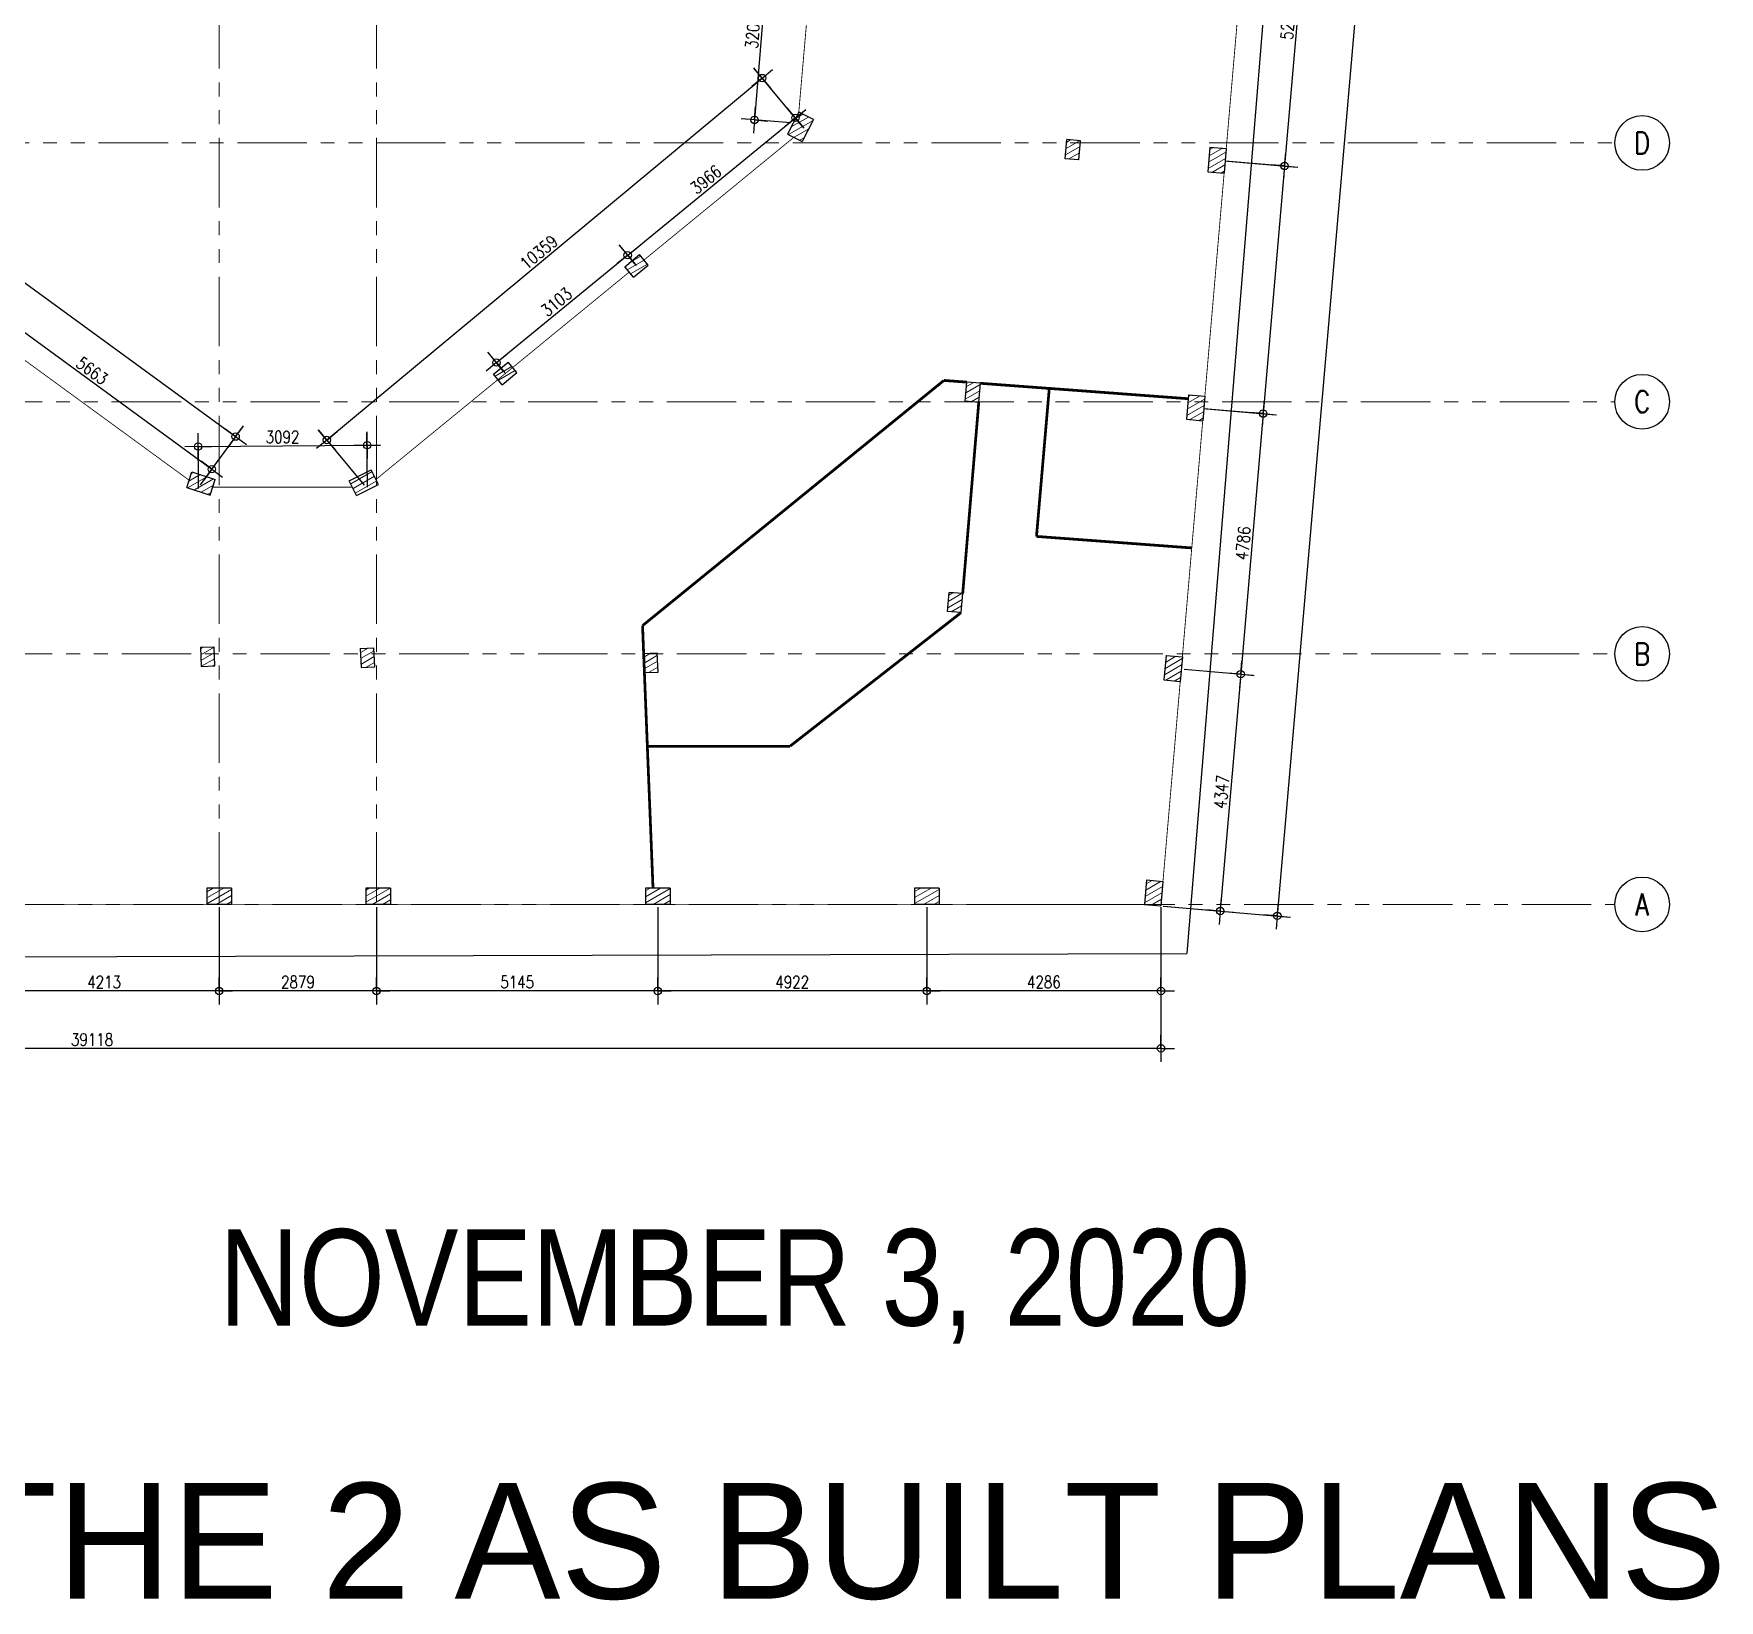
# Model space of a CAD drawing. Header units: millimetres. Extents: x 11014292 to 11093065, y -625596 to -501034.
# Drawn here: x 11062223 to 11093065, y -625596 to -596939 of the extents above; entities that cross this region are included whole.
import ezdxf

# ---------------------------------------------------------------- set-up
doc = ezdxf.new("R2010")
doc.units = ezdxf.units.MM
doc.header["$MEASUREMENT"] = 0
doc.header["$PDMODE"] = 3
doc.linetypes.add('PHANTOM', pattern=[63.5, 31.75, -6.35, 6.35, -6.35, 6.35, -6.35])
doc.layers.get('0').update_dxf_attribs({"linetype": 'CONTINUOUS'})
doc.layers.get('Defpoints').update_dxf_attribs({"linetype": 'CONTINUOUS'})
for name, color, linetype in [('00 Adj Wall', 7, 'CONTINUOUS'), ('00 Bldg wall', 7, 'CONTINUOUS'), ('00 COLM', 215, 'CONTINUOUS'), ('00 Dimension', 7, 'CONTINUOUS'), ('00 wall partition', 163, 'CONTINUOUS'), ('01', 1, 'CONTINUOUS'), ('1-DIMS', 1, 'CONTINUOUS'), ('AR-GRID', 9, 'CONTINUOUS'), ('GRID', 8, 'PHANTOM'), ('TEXT', 3, 'CONTINUOUS')]:
    doc.layers.add(name, color=color, linetype=linetype)
doc.layers.add('00 Column Hatch', color=251, linetype='CONTINUOUS', lineweight=9)
doc.styles.add('dim .1', font='swissc.ttf', dxfattribs={"height": 2})
doc.styles.add('DIMTEXT', font='romans.shx', dxfattribs={"width": 0.9})
doc.styles.add('Romans', font='Romans.shx', dxfattribs={"width": 0.8})
doc.dimstyles.new('DIM-100', dxfattribs={"dimtxt": 0.4, "dimasz": 0.1, "dimexe": 0.075, "dimexo": 0.075, "dimgap": 0.1, "dimtad": 1, "dimzin": 0, "dimdsep": 46, "dimtxsty": 'DIMTEXT', "dimblk": 'DOTBLANK', "dimcen": 0.09, "dimclrd": 250, "dimclre": 250, "dimclrt": 5, "dimadec": 0, "dimazin": 0, "dimtfac": 1, "dimtix": 1, "dimtmove": 2, "dimatfit": 3, "dimldrblk": 'ARCHTICK', "dimfxl": 1, "dimtolj": 1, "dimtzin": 0, "dimarcsym": 0})
doc.dimstyles.new('rodil3', dxfattribs={"dimtxt": 225, "dimasz": 0.9, "dimexe": 230, "dimexo": 50, "dimgap": 50, "dimtad": 1, "dimdec": 0, "dimzin": 0, "dimdsep": 46, "dimtxsty": 'Romans', "dimblk1": 'DIMTAR2', "dimblk2": 'DIMTAR2', "dimsah": 1, "dimcen": 0.09, "dimclrd": 256, "dimclre": 256, "dimclrt": 3, "dimadec": 0, "dimazin": 0, "dimtfac": 0.004348, "dimtdec": 0, "dimtix": 1, "dimtmove": 1, "dimatfit": 3, "dimldrblk": 'DIMTAR2', "dimfxl": 1, "dimtolj": 1, "dimtzin": 0, "dimarcsym": 0})
pattern_1 = [(30.02397748, (-13423118.83, -14723604.63), (-47.65951628, 82.4689821), [])]

# ---------------------------------------------------------------- blocks, each defined once
blk = doc.blocks.new('DIMTAR2')
at = {"color": 1}
for q in [(-272, 0), (0, 272), (272, 0), (0, -272)]:
    blk.add_line((0, 0), q, dxfattribs=at)
at = {"color": 2}
blk.add_circle((0, 0), 75, dxfattribs=at)
at = {"layer": 'Defpoints', "color": 0, "linetype": 'ByBlock'}
blk.add_point((0, 0), dxfattribs=at)
blk = doc.blocks.new('*D1418')
at = {"layer": '1-DIMS', "linetype": 'Continuous', "lineweight": -2, "ltscale": 40, "transparency": 16777216}
for p, q in [((11084524, -594059), (11085790, -594168)), ((11085561, -594149), (11085111, -599358)), ((11084074, -599269), (11085340, -599378))]:
    blk.add_line(p, q, dxfattribs=at)
at = {"layer": 'Defpoints', "color": 0, "linetype": 'Continuous', "ltscale": 40, "transparency": 16777216}
for p in [(11084474, -594054), (11084024, -599265), (11085111, -599358)]:
    blk.add_point(p, dxfattribs=at)
at = {"layer": '1-DIMS', "linetype": 'Continuous', "lineweight": -2, "ltscale": 40, "transparency": 16777216, "xscale": 0.9, "yscale": 0.9, "zscale": 0.9}
for p, rotation in [((11085561, -594148), 85.06359994721089), ((11085111, -599358), 265.0635999472109)]:
    blk.add_blockref('DIMTAR2', p, dxfattribs=dict(at, rotation=rotation))
at = {"layer": '1-DIMS', "color": 3, "linetype": 'Continuous', "ltscale": 40, "transparency": 16777216, "insert": (11085174, -596739), "char_height": 225, "attachment_point": 5, "rotation": 85.0636, "style": 'Romans'}
blk.add_mtext('\\A1;5229', dxfattribs=at)
blk = doc.blocks.new('_DOTBLANK')
at = {"color": 0, "linetype": 'ByBlock'}
blk.add_line((-0.5, 0), (-1, 0), dxfattribs=at)
blk.add_circle((0, 0), 0.5, dxfattribs=at)
blk = doc.blocks.new('*D1419')
at = {"layer": '00 Dimension', "color": 250, "lineweight": -2, "transparency": 16777216}
for p, q in [((11084024, -599265), (11085111, -599358)), ((11085111, -599359), (11084720, -603888)), ((11083633, -603794), (11084720, -603888))]:
    blk.add_line(p, q, dxfattribs=at)
at = {"layer": 'Defpoints', "color": 0, "transparency": 16777216}
for p in [(11084024, -599265), (11083633, -603794), (11084720, -603888)]:
    blk.add_point(p, dxfattribs=at)
at = {"layer": '00 Dimension', "color": 250, "lineweight": -2, "transparency": 16777216, "xscale": 0.1, "yscale": 0.1, "zscale": 0.1}
for p, rotation in [((11085111, -599358), 85.06359994721089), ((11084720, -603888), 265.0635999472109)]:
    blk.add_blockref('_DOTBLANK', p, dxfattribs=dict(at, rotation=rotation))
at = {"layer": '00 Dimension', "color": 5, "transparency": 16777216, "insert": (11084915, -601623), "char_height": 0.4, "attachment_point": 5, "rotation": 85.0636, "style": 'DIMTEXT'}
blk.add_mtext('\\A1;4546.31', dxfattribs=at)
blk = doc.blocks.new('_ArchTick')
at = {"layer": '01', "color": 0, "const_width": 0.15}
blk.add_lwpolyline([(-0.5, -0.5), (0.5, 0.5)], dxfattribs=at)
blk = doc.blocks.new('*D1420')
at = {"layer": '1-DIMS', "linetype": 'Continuous', "lineweight": -2, "ltscale": 40, "transparency": 16777216}
for p, q in [((11083683, -603798), (11084949, -603908)), ((11084720, -603889), (11084308, -608655)), ((11083271, -608566), (11084537, -608675))]:
    blk.add_line(p, q, dxfattribs=at)
at = {"layer": 'Defpoints', "color": 0, "linetype": 'Continuous', "ltscale": 40, "transparency": 16777216}
for p in [(11083633, -603794), (11083221, -608562), (11084308, -608656)]:
    blk.add_point(p, dxfattribs=at)
at = {"layer": '1-DIMS', "linetype": 'Continuous', "lineweight": -2, "ltscale": 40, "transparency": 16777216, "xscale": 0.9, "yscale": 0.9, "zscale": 0.9}
for p, rotation in [((11084720, -603888), 85.06359994721089), ((11084308, -608656), 265.0635999472109)]:
    blk.add_blockref('DIMTAR2', p, dxfattribs=dict(at, rotation=rotation))
at = {"layer": '1-DIMS', "color": 3, "linetype": 'Continuous', "ltscale": 40, "transparency": 16777216, "insert": (11084352, -606258), "char_height": 225, "attachment_point": 5, "rotation": 85.0636, "style": 'Romans'}
blk.add_mtext('\\A1;4786', dxfattribs=at)
blk = doc.blocks.new('*D1421')
at = {"layer": '1-DIMS', "linetype": 'Continuous', "lineweight": -2, "ltscale": 40, "transparency": 16777216}
for p, q in [((11083271, -608566), (11084537, -608675)), ((11084308, -608657), (11083934, -612986)), ((11082897, -612897), (11084163, -613007))]:
    blk.add_line(p, q, dxfattribs=at)
at = {"layer": 'Defpoints', "color": 0, "linetype": 'Continuous', "ltscale": 40, "transparency": 16777216}
for p in [(11083221, -608562), (11082847, -612893), (11083934, -612987)]:
    blk.add_point(p, dxfattribs=at)
at = {"layer": '1-DIMS', "linetype": 'Continuous', "lineweight": -2, "ltscale": 40, "transparency": 16777216, "xscale": 0.9, "yscale": 0.9, "zscale": 0.9}
for p, rotation in [((11084308, -608656), 85.06359994721089), ((11083934, -612987), 265.0635999472109)]:
    blk.add_blockref('DIMTAR2', p, dxfattribs=dict(at, rotation=rotation))
at = {"layer": '1-DIMS', "color": 3, "linetype": 'Continuous', "ltscale": 40, "transparency": 16777216, "insert": (11083959, -610807), "char_height": 225, "attachment_point": 5, "rotation": 85.0636, "style": 'Romans'}
blk.add_mtext('\\A1;4347', dxfattribs=at)
blk = doc.blocks.new('*D1395')
at = {"layer": '1-DIMS', "linetype": 'Continuous', "lineweight": -2, "ltscale": 40, "transparency": 16777216}
for p, q in [((11078564, -612916), (11078564, -614680)), ((11082849, -612916), (11082849, -614680)), ((11082848, -614450), (11078564, -614450))]:
    blk.add_line(p, q, dxfattribs=at)
at = {"layer": 'Defpoints', "color": 0, "linetype": 'Continuous', "ltscale": 40, "transparency": 16777216}
for p in [(11078564, -612866), (11082849, -612866), (11078564, -614450)]:
    blk.add_point(p, dxfattribs=at)
at = {"layer": '1-DIMS', "linetype": 'Continuous', "lineweight": -2, "ltscale": 40, "transparency": 16777216, "xscale": 0.9, "yscale": 0.9, "zscale": 0.9, "rotation": 180}
blk.add_blockref('DIMTAR2', (11078564, -614450), dxfattribs=at)
at = {"layer": '1-DIMS', "linetype": 'Continuous', "lineweight": -2, "ltscale": 40, "transparency": 16777216, "xscale": 0.9, "yscale": 0.9, "zscale": 0.9}
blk.add_blockref('DIMTAR2', (11082849, -614450), dxfattribs=at)
at = {"layer": '1-DIMS', "color": 3, "linetype": 'Continuous', "ltscale": 40, "transparency": 16777216, "insert": (11080706, -614287), "char_height": 225, "attachment_point": 5, "style": 'Romans'}
blk.add_mtext('\\A1;4286', dxfattribs=at)
blk = doc.blocks.new('*D1396')
at = {"layer": '1-DIMS', "linetype": 'Continuous', "lineweight": -2, "ltscale": 40, "transparency": 16777216}
for p, q in [((11073641, -612916), (11073641, -614680)), ((11078564, -612916), (11078564, -614680)), ((11078563, -614450), (11073642, -614450))]:
    blk.add_line(p, q, dxfattribs=at)
at = {"layer": 'Defpoints', "color": 0, "linetype": 'Continuous', "ltscale": 40, "transparency": 16777216}
for p in [(11073641, -612866), (11078564, -612866), (11073641, -614450)]:
    blk.add_point(p, dxfattribs=at)
at = {"layer": '1-DIMS', "linetype": 'Continuous', "lineweight": -2, "ltscale": 40, "transparency": 16777216, "xscale": 0.9, "yscale": 0.9, "zscale": 0.9, "rotation": 180}
blk.add_blockref('DIMTAR2', (11073641, -614450), dxfattribs=at)
at = {"layer": '1-DIMS', "linetype": 'Continuous', "lineweight": -2, "ltscale": 40, "transparency": 16777216, "xscale": 0.9, "yscale": 0.9, "zscale": 0.9}
blk.add_blockref('DIMTAR2', (11078564, -614450), dxfattribs=at)
at = {"layer": '1-DIMS', "color": 3, "linetype": 'Continuous', "ltscale": 40, "transparency": 16777216, "insert": (11076102, -614287), "char_height": 225, "attachment_point": 5, "style": 'Romans'}
blk.add_mtext('\\A1;4922', dxfattribs=at)
blk = doc.blocks.new('*D1397')
at = {"layer": '1-DIMS', "linetype": 'Continuous', "lineweight": -2, "ltscale": 40, "transparency": 16777216}
for p, q in [((11068496, -612916), (11068496, -614680)), ((11073641, -612916), (11073641, -614680)), ((11073640, -614450), (11068497, -614450))]:
    blk.add_line(p, q, dxfattribs=at)
at = {"layer": 'Defpoints', "color": 0, "linetype": 'Continuous', "ltscale": 40, "transparency": 16777216}
for p in [(11068496, -612866), (11073641, -612866), (11068496, -614450)]:
    blk.add_point(p, dxfattribs=at)
at = {"layer": '1-DIMS', "linetype": 'Continuous', "lineweight": -2, "ltscale": 40, "transparency": 16777216, "xscale": 0.9, "yscale": 0.9, "zscale": 0.9, "rotation": 180}
blk.add_blockref('DIMTAR2', (11068496, -614450), dxfattribs=at)
at = {"layer": '1-DIMS', "linetype": 'Continuous', "lineweight": -2, "ltscale": 40, "transparency": 16777216, "xscale": 0.9, "yscale": 0.9, "zscale": 0.9}
blk.add_blockref('DIMTAR2', (11073641, -614450), dxfattribs=at)
at = {"layer": '1-DIMS', "color": 3, "linetype": 'Continuous', "ltscale": 40, "transparency": 16777216, "insert": (11071069, -614287), "char_height": 225, "attachment_point": 5, "style": 'Romans'}
blk.add_mtext('\\A1;5145', dxfattribs=at)
blk = doc.blocks.new('*D1398')
at = {"layer": '1-DIMS', "linetype": 'Continuous', "lineweight": -2, "ltscale": 40, "transparency": 16777216}
for p, q in [((11065617, -612916), (11065617, -614680)), ((11068496, -612916), (11068496, -614680)), ((11068495, -614450), (11065618, -614450))]:
    blk.add_line(p, q, dxfattribs=at)
at = {"layer": 'Defpoints', "color": 0, "linetype": 'Continuous', "ltscale": 40, "transparency": 16777216}
for p in [(11065617, -612866), (11068496, -612866), (11065617, -614450)]:
    blk.add_point(p, dxfattribs=at)
at = {"layer": '1-DIMS', "linetype": 'Continuous', "lineweight": -2, "ltscale": 40, "transparency": 16777216, "xscale": 0.9, "yscale": 0.9, "zscale": 0.9, "rotation": 180}
blk.add_blockref('DIMTAR2', (11065617, -614450), dxfattribs=at)
at = {"layer": '1-DIMS', "linetype": 'Continuous', "lineweight": -2, "ltscale": 40, "transparency": 16777216, "xscale": 0.9, "yscale": 0.9, "zscale": 0.9}
blk.add_blockref('DIMTAR2', (11068496, -614450), dxfattribs=at)
at = {"layer": '1-DIMS', "color": 3, "linetype": 'Continuous', "ltscale": 40, "transparency": 16777216, "insert": (11067057, -614287), "char_height": 225, "attachment_point": 5, "style": 'Romans'}
blk.add_mtext('\\A1;2879', dxfattribs=at)
blk = doc.blocks.new('*D1399')
at = {"layer": '1-DIMS', "linetype": 'Continuous', "lineweight": -2, "ltscale": 40, "transparency": 16777216}
for p, q in [((11061404, -612916), (11061404, -614680)), ((11065617, -612916), (11065617, -614680)), ((11065616, -614450), (11061404, -614450))]:
    blk.add_line(p, q, dxfattribs=at)
at = {"layer": 'Defpoints', "color": 0, "linetype": 'Continuous', "ltscale": 40, "transparency": 16777216}
for p in [(11061404, -612866), (11065617, -612866), (11061404, -614450)]:
    blk.add_point(p, dxfattribs=at)
at = {"layer": '1-DIMS', "linetype": 'Continuous', "lineweight": -2, "ltscale": 40, "transparency": 16777216, "xscale": 0.9, "yscale": 0.9, "zscale": 0.9, "rotation": 180}
blk.add_blockref('DIMTAR2', (11061404, -614450), dxfattribs=at)
at = {"layer": '1-DIMS', "linetype": 'Continuous', "lineweight": -2, "ltscale": 40, "transparency": 16777216, "xscale": 0.9, "yscale": 0.9, "zscale": 0.9}
blk.add_blockref('DIMTAR2', (11065617, -614450), dxfattribs=at)
at = {"layer": '1-DIMS', "color": 3, "linetype": 'Continuous', "ltscale": 40, "transparency": 16777216, "insert": (11063510, -614287), "char_height": 225, "attachment_point": 5, "style": 'Romans'}
blk.add_mtext('\\A1;4213', dxfattribs=at)
blk = doc.blocks.new('*D1402')
at = {"layer": '1-DIMS', "linetype": 'Continuous', "lineweight": -2, "ltscale": 40, "transparency": 16777216}
for p, q in [((11043731, -612916), (11043731, -615730)), ((11082849, -612916), (11082849, -615730)), ((11082848, -615500), (11043732, -615500))]:
    blk.add_line(p, q, dxfattribs=at)
at = {"layer": 'Defpoints', "color": 0, "linetype": 'Continuous', "ltscale": 40, "transparency": 16777216}
for p in [(11043731, -612866), (11082849, -612866), (11043731, -615500)]:
    blk.add_point(p, dxfattribs=at)
at = {"layer": '1-DIMS', "linetype": 'Continuous', "lineweight": -2, "ltscale": 40, "transparency": 16777216, "xscale": 0.9, "yscale": 0.9, "zscale": 0.9}
for p, rotation in [((11043731, -615500), 179.9999999995635), ((11082849, -615500), 359.9999999995634)]:
    blk.add_blockref('DIMTAR2', p, dxfattribs=dict(at, rotation=rotation))
at = {"layer": '1-DIMS', "color": 3, "linetype": 'Continuous', "ltscale": 40, "transparency": 16777216, "insert": (11063290, -615338), "char_height": 225, "attachment_point": 5, "style": 'Romans'}
blk.add_mtext('\\A1;39118', dxfattribs=at)
blk = doc.blocks.new('*D1403')
at = {"layer": '1-DIMS', "linetype": 'Continuous', "lineweight": -2, "ltscale": 40, "transparency": 16777216}
for p, q in [((11086082, -576017), (11088397, -576218)), ((11088168, -576199), (11084978, -613076)), ((11082892, -612897), (11085207, -613097))]:
    blk.add_line(p, q, dxfattribs=at)
at = {"layer": 'Defpoints', "color": 0, "linetype": 'Continuous', "ltscale": 40, "transparency": 16777216}
for p in [(11086032, -576013), (11082842, -612893), (11084978, -613077)]:
    blk.add_point(p, dxfattribs=at)
at = {"layer": '1-DIMS', "linetype": 'Continuous', "lineweight": -2, "ltscale": 40, "transparency": 16777216, "xscale": 0.9, "yscale": 0.9, "zscale": 0.9}
for p, rotation in [((11088168, -576198), 85.05625381405248), ((11084978, -613077), 265.0562538140525)]:
    blk.add_blockref('DIMTAR2', p, dxfattribs=dict(at, rotation=rotation))
at = {"layer": '1-DIMS', "color": 3, "linetype": 'Continuous', "ltscale": 40, "transparency": 16777216, "insert": (11086411, -594624), "char_height": 225, "attachment_point": 5, "rotation": 85.0563, "style": 'Romans'}
blk.add_mtext('\\A1;37017', dxfattribs=at)
blk = doc.blocks.new('*D1429')
at = {"layer": '1-DIMS', "linetype": 'Continuous', "lineweight": -2, "ltscale": 40, "transparency": 16777216}
for p, q in [((11060785, -601735), (11061044, -601382)), ((11060909, -601568), (11065482, -604905)), ((11065272, -605194), (11065618, -604720))]:
    blk.add_line(p, q, dxfattribs=at)
at = {"layer": 'Defpoints', "color": 0, "linetype": 'Continuous', "ltscale": 40, "transparency": 16777216}
for p in [(11060756, -601776), (11065482, -604905), (11065242, -605235)]:
    blk.add_point(p, dxfattribs=at)
at = {"layer": '1-DIMS', "linetype": 'Continuous', "lineweight": -2, "ltscale": 40, "transparency": 16777216, "xscale": 0.9, "yscale": 0.9, "zscale": 0.9}
for p, rotation in [((11060908, -601568), 143.882701519666), ((11065482, -604905), 323.8827015196661)]:
    blk.add_blockref('DIMTAR2', p, dxfattribs=dict(at, rotation=rotation))
at = {"layer": '1-DIMS', "color": 3, "linetype": 'Continuous', "ltscale": 40, "transparency": 16777216, "insert": (11063291, -603105), "char_height": 225, "attachment_point": 5, "rotation": 323.8827, "style": 'Romans'}
blk.add_mtext('\\A1;5663', dxfattribs=at)
blk = doc.blocks.new('*D1406')
at = {"layer": '1-DIMS', "linetype": 'Continuous', "lineweight": -2, "ltscale": 40, "transparency": 16777216}
for p, q in [((11056742, -598785), (11057435, -597836)), ((11057301, -598022), (11065917, -604309)), ((11065360, -605073), (11066053, -604124))]:
    blk.add_line(p, q, dxfattribs=at)
at = {"layer": 'Defpoints', "color": 0, "linetype": 'Continuous', "ltscale": 40, "transparency": 16777216}
for p in [(11056713, -598826), (11065917, -604309), (11065330, -605114)]:
    blk.add_point(p, dxfattribs=at)
at = {"layer": '1-DIMS', "linetype": 'Continuous', "lineweight": -2, "ltscale": 40, "transparency": 16777216}
for p, xscale, yscale, zscale, rotation in [((11057300, -598021), 0.9, 0.9, 0.9, 143.8827015243661), ((11065917, -604309), 0.9000000000000001, 0.9000000000000001, 0.9000000000000001, 323.882701524366)]:
    blk.add_blockref('DIMTAR2', p, dxfattribs=dict(at, xscale=xscale, yscale=yscale, zscale=zscale, rotation=rotation))
at = {"layer": '1-DIMS', "color": 3, "linetype": 'Continuous', "ltscale": 40, "transparency": 16777216, "insert": (11061704, -601034), "char_height": 225, "attachment_point": 5, "rotation": 323.8827, "style": 'Romans'}
blk.add_mtext('\\A1;10668', dxfattribs=at)
blk = doc.blocks.new('*D1430')
at = {"layer": '1-DIMS', "linetype": 'Continuous', "lineweight": -2, "ltscale": 40, "transparency": 16777216}
for p, q in [((11065237, -605259), (11065229, -604261)), ((11065232, -604491), (11068322, -604467)), ((11068329, -605235), (11068321, -604237))]:
    blk.add_line(p, q, dxfattribs=at)
at = {"layer": 'Defpoints', "color": 0, "linetype": 'Continuous', "ltscale": 40, "transparency": 16777216}
for p in [(11068323, -604467), (11065238, -605309), (11068329, -605285)]:
    blk.add_point(p, dxfattribs=at)
at = {"layer": '1-DIMS', "linetype": 'Continuous', "lineweight": -2, "ltscale": 40, "transparency": 16777216, "xscale": 0.9, "yscale": 0.9, "zscale": 0.9}
for p, rotation in [((11065231, -604491), 180.450209313299), ((11068323, -604467), 0.4502093132989455)]:
    blk.add_blockref('DIMTAR2', p, dxfattribs=dict(at, rotation=rotation))
at = {"layer": '1-DIMS', "color": 3, "linetype": 'Continuous', "ltscale": 40, "transparency": 16777216, "insert": (11066776, -604316), "char_height": 225, "attachment_point": 5, "rotation": 0.4502, "style": 'Romans'}
blk.add_mtext('\\A1;3092', dxfattribs=at)
blk = doc.blocks.new('*D1408')
at = {"layer": '1-DIMS', "linetype": 'Continuous', "lineweight": -2, "ltscale": 40, "transparency": 16777216}
for p, q in [((11070690, -602955), (11073090, -600990)), ((11073220, -601148), (11072945, -600812)), ((11070821, -603116), (11070544, -602777))]:
    blk.add_line(p, q, dxfattribs=at)
at = {"layer": 'Defpoints', "color": 0, "linetype": 'Continuous', "ltscale": 40, "transparency": 16777216}
for p in [(11073091, -600990), (11073252, -601187), (11070852, -603154, 24519)]:
    blk.add_point(p, dxfattribs=at)
at = {"layer": '1-DIMS', "linetype": 'Continuous', "lineweight": -2, "ltscale": 40, "transparency": 16777216}
for p, xscale, yscale, zscale, rotation in [((11073091, -600990), 0.9000000000000001, 0.9000000000000001, 0.9000000000000001, 39.29803940216486), ((11070689, -602955), 0.9, 0.9, 0.9, 219.2980394021648)]:
    blk.add_blockref('DIMTAR2', p, dxfattribs=dict(at, xscale=xscale, yscale=yscale, zscale=zscale, rotation=rotation))
at = {"layer": '1-DIMS', "color": 3, "linetype": 'Continuous', "ltscale": 40, "transparency": 16777216, "insert": (11071787, -601847), "char_height": 225, "attachment_point": 5, "rotation": 39.298, "style": 'Romans'}
blk.add_mtext('\\A1;3103', dxfattribs=at)
blk = doc.blocks.new('*D1409')
at = {"layer": '1-DIMS', "linetype": 'Continuous', "lineweight": -2, "ltscale": 40, "transparency": 16777216}
for p, q in [((11076291, -598639), (11076014, -598300)), ((11073092, -600989), (11076159, -598479)), ((11073220, -601148), (11072945, -600812))]:
    blk.add_line(p, q, dxfattribs=at)
at = {"layer": 'Defpoints', "color": 0, "linetype": 'Continuous', "ltscale": 40, "transparency": 16777216}
for p in [(11076160, -598478), (11076323, -598677), (11073252, -601187)]:
    blk.add_point(p, dxfattribs=at)
at = {"layer": '1-DIMS', "linetype": 'Continuous', "lineweight": -2, "ltscale": 40, "transparency": 16777216}
for p, xscale, yscale, zscale, rotation in [((11076160, -598478), 0.9000000000000001, 0.9000000000000001, 0.9000000000000001, 39.29803940216486), ((11073091, -600990), 0.9, 0.9, 0.9, 219.2980394021648)]:
    blk.add_blockref('DIMTAR2', p, dxfattribs=dict(at, xscale=xscale, yscale=yscale, zscale=zscale, rotation=rotation))
at = {"layer": '1-DIMS', "color": 3, "linetype": 'Continuous', "ltscale": 40, "transparency": 16777216, "insert": (11074522, -599608), "char_height": 225, "attachment_point": 5, "rotation": 39.298, "style": 'Romans'}
blk.add_mtext('\\A1;3966', dxfattribs=at)
blk = doc.blocks.new('*D1410')
at = {"layer": '1-DIMS', "linetype": 'Continuous', "lineweight": -2, "ltscale": 40, "transparency": 16777216}
for p, q in [((11076242, -598579), (11075406, -597573)), ((11067586, -604370), (11075552, -597751)), ((11068274, -605200), (11067439, -604194))]:
    blk.add_line(p, q, dxfattribs=at)
at = {"layer": 'Defpoints', "color": 0, "linetype": 'Continuous', "ltscale": 40, "transparency": 16777216}
for p in [(11075553, -597750), (11076274, -598617), (11068306, -605238)]:
    blk.add_point(p, dxfattribs=at)
at = {"layer": '1-DIMS', "linetype": 'Continuous', "lineweight": -2, "ltscale": 40, "transparency": 16777216, "xscale": 0.9, "yscale": 0.9, "zscale": 0.9}
for p, rotation in [((11075553, -597750), 39.72716716056848), ((11067586, -604371), 219.7271671605685)]:
    blk.add_blockref('DIMTAR2', p, dxfattribs=dict(at, rotation=rotation))
at = {"layer": '1-DIMS', "color": 3, "linetype": 'Continuous', "ltscale": 40, "transparency": 16777216, "insert": (11071466, -600936), "char_height": 225, "attachment_point": 5, "rotation": 39.7272, "style": 'Romans'}
blk.add_mtext('\\A1;10359', dxfattribs=at)
blk = doc.blocks.new('*D1431')
at = {"layer": '1-DIMS', "linetype": 'Continuous', "lineweight": -2, "ltscale": 40, "transparency": 16777216}
for p, q in [((11075676, -595320), (11075412, -598515)), ((11076333, -595373), (11075447, -595300)), ((11076070, -598570), (11075183, -598497))]:
    blk.add_line(p, q, dxfattribs=at)
at = {"layer": 'Defpoints', "color": 0, "linetype": 'Continuous', "ltscale": 40, "transparency": 16777216}
for p in [(11076383, -595377), (11075412, -598516), (11076120, -598574)]:
    blk.add_point(p, dxfattribs=at)
at = {"layer": '1-DIMS', "linetype": 'Continuous', "lineweight": -2, "ltscale": 40, "transparency": 16777216}
for p, xscale, yscale, zscale, rotation in [((11075676, -595319), 0.8999999999999999, 0.8999999999999999, 0.8999999999999999, 85.28853665827653), ((11075412, -598516), 0.9, 0.9, 0.9, 265.2885366582765)]:
    blk.add_blockref('DIMTAR2', p, dxfattribs=dict(at, xscale=xscale, yscale=yscale, zscale=zscale, rotation=rotation))
at = {"layer": '1-DIMS', "color": 3, "linetype": 'Continuous', "ltscale": 40, "transparency": 16777216, "insert": (11075382, -596904), "char_height": 225, "attachment_point": 5, "rotation": 85.2885, "style": 'Romans'}
blk.add_mtext('\\A1;3208', dxfattribs=at)

msp = doc.modelspace()

# ---------------------------------------------------------------- hatches: boundary and pattern name
at = {"layer": '00 Column Hatch'}
h = msp.add_hatch(dxfattribs=at)
h.set_pattern_fill('ANSI31', color=256, scale=30, angle=-14.9760225)
h.set_pattern_definition(pattern_1)
h.paths.add_polyline_path([(11083652.271, -603569.82), (11083353.383, -603544.005), (11083314.661, -603992.336), (11083613.548, -604018.151)])
h.paths.add_polyline_path([(11079545.16, -603333.797), (11079296.087, -603312.285), (11079265.978, -603660.893), (11079515.051, -603682.405)])
h.paths.add_polyline_path([(11084043.48, -599040.373), (11083744.593, -599014.558), (11083705.87, -599462.889), (11084004.758, -599488.704)])
h.paths.add_polyline_path([(11081376.536, -598897.838), (11081127.463, -598876.325), (11081097.354, -599224.933), (11081346.426, -599246.446)])
h.paths.add_polyline_path([(11076489.091, -598509.598), (11076221.799, -598373.386), (11076017.591, -598774.383), (11076285.183, -598910.006)])
h.paths.add_polyline_path([(11084493.477, -593830.283), (11084194.589, -593804.468), (11084155.867, -594252.799), (11084454.754, -594278.614)])
h.paths.add_polyline_path([(11081825.96, -593694.373), (11081576.888, -593672.861), (11081546.778, -594021.468), (11081795.851, -594042.981)])
h.paths.add_polyline_path([(11076571.842, -595069.803), (11076299.413, -595195.432), (11076466.919, -595558.67), (11076739.347, -595433.041)])
h.paths.add_polyline_path([(11073466.678, -601172.576), (11073308.339, -600979.11), (11073037.56, -601200.725), (11073195.899, -601394.19)])
h.paths.add_polyline_path([(11085036.613, -587541.819), (11084737.726, -587516.004), (11084699.003, -587964.335), (11084997.89, -587990.15)])
h = msp.add_hatch(dxfattribs=at)
h.set_pattern_fill('ANSI31', color=256, scale=30, angle=-14.9760225)
h.set_pattern_definition(pattern_1)
h.paths.add_polyline_path([(11068531.383, -605185.832), (11068399.032, -604916.605), (11067995.192, -605115.132), (11068127.543, -605384.358)])
h.paths.add_polyline_path([(11065542.793, -605091.609), (11065113.92, -604955.343), (11065023.076, -605241.258), (11065451.948, -605377.524)])
h.paths.add_polyline_path([(11065841.882, -612566.23), (11065391.882, -612566.23), (11065391.882, -612866.23), (11065841.882, -612866.23)])
h.paths.add_polyline_path([(11061628.548, -612566.23), (11061178.548, -612566.23), (11061178.548, -612866.23), (11061628.548, -612866.23)])
h.paths.add_polyline_path([(11057241.318, -612866.23), (11057241.318, -612566.23), (11056791.318, -612566.23), (11056791.318, -612866.23)])
h.paths.add_polyline_path([(11056961.682, -608058.947), (11056711.88, -608068.909), (11056726.033, -608423.812), (11056975.834, -608413.851)])
h.paths.add_polyline_path([(11056797.498, -603513.598), (11056547.697, -603523.559), (11056561.849, -603878.463), (11056811.65, -603868.502)])
h.paths.add_polyline_path([(11061119.657, -602040.829), (11060756.142, -601775.58), (11060579.31, -602017.924), (11060942.825, -602283.172)])
h.paths.add_polyline_path([(11056712.86, -598825.77), (11056262.86, -598825.77), (11056262.86, -599125.77), (11056712.86, -599125.77)])
h.paths.add_polyline_path([(11050102.609, -598797.627), (11049652.609, -598797.627), (11049652.609, -599097.627), (11050102.609, -599097.627)])
h.paths.add_polyline_path([(11043632.108, -598769.037), (11043182.428, -598785.989), (11043193.728, -599085.776), (11043643.409, -599068.825)])
h.paths.add_polyline_path([(11043619.377, -603485.581), (11043369.575, -603495.542), (11043383.517, -603845.173), (11043633.319, -603835.212)])
h.paths.add_polyline_path([(11043803.4, -608100.406), (11043553.599, -608110.367), (11043567.541, -608459.998), (11043817.342, -608450.037)])
h.paths.add_polyline_path([(11044181.284, -612566.23), (11043731.284, -612566.23), (11043731.284, -612866.23), (11044181.284, -612866.23)])
h.paths.add_polyline_path([(11050687.548, -612566.23), (11050237.548, -612566.23), (11050237.548, -612866.23), (11050687.548, -612866.23)])
h = msp.add_hatch(dxfattribs=at)
h.set_pattern_fill('ANSI31', color=256, scale=30, angle=-14.9760225)
h.set_pattern_definition(pattern_1)
h.paths.add_polyline_path([(11071065.17, -603138.05), (11070906.831, -602944.584), (11070635.979, -603166.259), (11070794.318, -603359.724)])
h = msp.add_hatch(dxfattribs=at)
h.set_pattern_fill('ANSI31', color=256, scale=30, angle=-14.9760225)
h.set_pattern_definition(pattern_1)
h.paths.add_polyline_path([(11078788.552, -612566.23), (11078338.552, -612566.23), (11078338.552, -612866.23), (11078788.552, -612866.23)])
h.paths.add_polyline_path([(11083240.473, -608337.632), (11082941.586, -608311.817), (11082902.864, -608760.147), (11083201.751, -608785.962)])
h.paths.add_polyline_path([(11079221.286, -607180.661), (11078972.214, -607159.149), (11078942.104, -607507.756), (11079191.177, -607529.269)])
h.paths.add_polyline_path([(11073866.293, -612566.23), (11073416.293, -612566.23), (11073416.293, -612866.23), (11073866.293, -612866.23)])
h.paths.add_polyline_path([(11073632.948, -608266.219), (11073383.146, -608276.18), (11073397.086, -608625.767), (11073646.888, -608615.805)])
h.paths.add_polyline_path([(11068748.904, -612566.23), (11068298.904, -612566.23), (11068298.904, -612866.23), (11068748.904, -612866.23)])
h.paths.add_polyline_path([(11068447.511, -608172.996), (11068197.709, -608182.958), (11068211.65, -608532.544), (11068461.451, -608522.583)])
h.paths.add_polyline_path([(11065521.849, -608151.719), (11065272.047, -608161.68), (11065285.987, -608511.267), (11065535.789, -608501.306)])
h = msp.add_hatch(dxfattribs=at)
h.set_pattern_fill('ANSI31', color=256, scale=30, angle=-14.9760225)
h.set_pattern_definition(pattern_1)
h.paths.add_polyline_path([(11082885.753, -612444.608), (11082586.866, -612418.793), (11082548.143, -612867.124), (11082847.03, -612892.938)])

# ---------------------------------------------------------------- linework, layer by layer
at = {"layer": '00 Adj Wall'}
for p in [(11087305.119, -564974.637, 100065.841), (11037262.893, -613890.676, 99839.123)]:
    msp.add_line(p, (11083324.327, -613764.119, 100065.841), dxfattribs=at)
at = {"layer": '00 Bldg wall', "const_width": 15, "elevation": -100.058, "flags": 128}
for points in [[(11082885.753, -612444.608), (11086006.493, -576312.483)], [(11076221.799, -598373.386), (11076466.919, -595558.67)], [(11073389.424, -601078.184), (11076132.905, -598832.827)], [(11068485.227, -605091.942), (11073118.645, -601299.798)], [(11061031.241, -602162), (11065066.026, -605106.082)], [(11065497.371, -605234.567), (11068053.935, -605234.626)], [(11061628.548, -612866.23), (11065391.882, -612866.23)], [(11065841.882, -612866.23), (11068298.904, -612866.23)], [(11068748.904, -612866.23), (11073416.293, -612866.23)], [(11073866.293, -612866.23), (11078338.552, -612866.23)], [(11078788.552, -612866.23), (11082548.143, -612867.124)]]:
    msp.add_lwpolyline(points, dxfattribs=at)
at = {"layer": '00 COLM'}
for p, q in [((11076221.799, -598373.386, -100.058), (11076017.591, -598774.383, -100.058)), ((11076489.091, -598509.598, -100.058), (11076221.799, -598373.386, -100.058)), ((11076489.091, -598509.598, -100.058), (11076284.883, -598910.596, -100.058)), ((11076017.591, -598774.383, -100.058), (11076285.183, -598910.006, -100.058)), ((11081097.354, -599224.933, -100.058), (11081127.463, -598876.325, -100.058)), ((11081376.536, -598897.838, -100.058), (11081127.463, -598876.325, -100.058)), ((11081346.426, -599246.446, -100.058), (11081376.536, -598897.838, -100.058)), ((11081346.426, -599246.446, -100.058), (11081097.354, -599224.933, -100.058)), ((11083744.593, -599014.558, -100.058), (11083705.87, -599462.889, -100.058)), ((11083744.593, -599014.558, -100.058), (11084043.48, -599040.373, -100.058)), ((11084043.48, -599040.373, -100.058), (11084004.758, -599488.704, -100.058)), ((11083705.87, -599462.889, -100.058), (11084004.758, -599488.704, -100.058)), ((11073037.56, -601200.725, -100.058), (11073308.339, -600979.11, -100.058)), ((11073466.678, -601172.576, -100.058), (11073308.339, -600979.11, -100.058)), ((11073195.899, -601394.19, -100.058), (11073037.56, -601200.725, -100.058)), ((11073195.899, -601394.19, -100.058), (11073466.678, -601172.576, -100.058)), ((11070635.979, -603166.259, -100.058), (11070906.831, -602944.584, -100.058)), ((11071065.17, -603138.05, -100.058), (11070906.831, -602944.584, -100.058)), ((11070794.318, -603359.724, -100.058), (11070635.979, -603166.259, -100.058)), ((11070794.318, -603359.724, -100.058), (11071065.17, -603138.05, -100.058)), ((11079265.978, -603660.893, -100.058), (11079296.087, -603312.285, -100.058)), ((11079545.16, -603333.797, -100.058), (11079296.087, -603312.285, -100.058)), ((11079515.051, -603682.405, -100.058), (11079545.16, -603333.797, -100.058)), ((11083353.383, -603544.005, -100.058), (11083314.661, -603992.336, -100.058)), ((11083353.383, -603544.005, -100.058), (11083652.271, -603569.82, -100.058)), ((11083652.271, -603569.82, -100.058), (11083613.548, -604018.151, -100.058)), ((11079515.051, -603682.405, -100.058), (11079265.978, -603660.893, -100.058)), ((11083314.661, -603992.336, -100.058), (11083613.548, -604018.151, -100.058)), ((11065023.076, -605241.258, -100.058), (11065113.92, -604955.343, -100.058)), ((11065113.92, -604955.343, -100.058), (11065542.793, -605091.609, -100.058)), ((11065451.948, -605377.524, -100.058), (11065542.793, -605091.609, -100.058)), ((11067995.192, -605115.132, -100.058), (11068399.032, -604916.605, -100.058)), ((11068127.543, -605384.358, -100.058), (11067995.192, -605115.132, -100.058)), ((11068531.383, -605185.832, -100.058), (11068399.032, -604916.605, -100.058)), ((11065023.076, -605241.258, -100.058), (11065451.948, -605377.524, -100.058)), ((11068127.543, -605384.358, -100.058), (11068531.383, -605185.832, -100.058)), ((11078942.104, -607507.756, -100.058), (11078972.214, -607159.149, -100.058)), ((11079221.286, -607180.661, -100.058), (11078972.214, -607159.149, -100.058)), ((11079191.177, -607529.269, -100.058), (11079221.286, -607180.661, -100.058)), ((11079191.177, -607529.269, -100.058), (11078942.104, -607507.756, -100.058)), ((11065272.047, -608161.68, -100.058), (11065521.849, -608151.719, -100.058)), ((11065272.047, -608161.68, -100.058), (11065285.987, -608511.267, -100.058)), ((11065535.789, -608501.306, -100.058), (11065521.849, -608151.719, -100.058)), ((11068197.709, -608182.958, -100.058), (11068447.511, -608172.996, -100.058)), ((11068197.709, -608182.958, -100.058), (11068211.65, -608532.544, -100.058)), ((11068461.451, -608522.583, -100.058), (11068447.511, -608172.996, -100.058)), ((11065285.987, -608511.267, -100.058), (11065535.789, -608501.306, -100.058)), ((11073383.146, -608276.18, -100.058), (11073632.948, -608266.219, -100.058)), ((11073383.146, -608276.18, -100.058), (11073397.086, -608625.767, -100.058)), ((11073646.888, -608615.805, -100.058), (11073632.948, -608266.219, -100.058)), ((11082941.586, -608311.817, -100.058), (11082902.864, -608760.147, -100.058)), ((11082941.586, -608311.817, -100.058), (11083240.473, -608337.632, -100.058)), ((11083240.473, -608337.632, -100.058), (11083201.751, -608785.962, -100.058)), ((11068211.65, -608532.544, -100.058), (11068461.451, -608522.583, -100.058)), ((11073397.086, -608625.767, -100.058), (11073646.888, -608615.805, -100.058)), ((11082902.864, -608760.147, -100.058), (11083201.751, -608785.962, -100.058)), ((11082586.866, -612418.793, -100.058), (11082548.143, -612867.124, -100.058)), ((11082586.866, -612418.793, -100.058), (11082885.753, -612444.608, -100.058)), ((11082885.753, -612444.608, -100.058), (11082847.03, -612892.938, -100.058)), ((11065841.882, -612566.23, -100.058), (11065391.882, -612566.23, -100.058)), ((11065391.882, -612566.23, -100.058), (11065391.882, -612866.23, -100.058)), ((11065841.882, -612566.23, -100.058), (11065841.882, -612866.23, -100.058)), ((11068748.904, -612566.23, -100.058), (11068298.904, -612566.23, -100.058)), ((11068298.904, -612566.23, -100.058), (11068298.904, -612866.23, -100.058)), ((11068748.904, -612566.23, -100.058), (11068748.904, -612866.23, -100.058)), ((11073866.293, -612566.23, -100.058), (11073416.293, -612566.23, -100.058)), ((11073416.293, -612566.23, -100.058), (11073416.293, -612866.23, -100.058)), ((11073866.293, -612566.23, -100.058), (11073866.293, -612866.23, -100.058)), ((11078788.552, -612566.23, -100.058), (11078338.552, -612566.23, -100.058)), ((11078338.552, -612566.23, -100.058), (11078338.552, -612866.23, -100.058)), ((11078788.552, -612566.23, -100.058), (11078788.552, -612866.23, -100.058)), ((11065841.882, -612866.23, -100.058), (11065391.882, -612866.23, -100.058)), ((11068748.904, -612866.23, -100.058), (11068298.904, -612866.23, -100.058)), ((11073866.293, -612866.23, -100.058), (11073416.293, -612866.23, -100.058)), ((11078788.552, -612866.23, -100.058), (11078338.552, -612866.23, -100.058)), ((11082548.143, -612867.124, -100.058), (11082847.03, -612892.938, -100.058))]:
    msp.add_line(p, q, dxfattribs=at)
at = {"layer": '00 wall partition', "const_width": 50, "elevation": -100.058, "flags": 128}
for points in [[(11078877.237, -603281.225), (11073362.824, -607766.56)], [(11079296.087, -603312.285), (11078877.237, -603281.225)], [(11079545.16, -603333.797), (11083347.188, -603615.739)], [(11080571.348, -606134.672), (11080805.19, -603427.236)], [(11079221.286, -607180.661), (11079515.051, -603682.405)], [(11080571.348, -606134.672), (11083412.546, -606345.363)], [(11076061.4, -609972.423), (11079191.177, -607529.269)], [(11073362.824, -607766.56), (11073554.219, -612566.23)], [(11073450.784, -609972.362), (11073390.116, -608450.974)], [(11073450.784, -609972.362), (11076061.4, -609972.423)]]:
    msp.add_lwpolyline(points, dxfattribs=at)
at = {"layer": 'AR-GRID', "color": 252, "linetype": 'PHANTOM', "lineweight": 9, "ltscale": 40}
for p, q in [((11065616.882, -612816.23, -100.058), (11065616.882, -564911.08, -100.058)), ((11068496.328, -612816.23, -100.058), (11068496.328, -564911.08, -100.058)), ((11043090.067, -598937.744, -100.058), (11091153.916, -598937.744, -100.058)), ((11043328.5, -603670.358, -100.058), (11091153.916, -603670.358, -100.058)), ((11043512.524, -608285.183, -100.058), (11091153.916, -608285.183, -100.058)), ((11043731.284, -612866.23, -100.058), (11091153.916, -612866.23, -100.058))]:
    msp.add_line(p, q, dxfattribs=at)
at = {"layer": 'GRID', "color": 8, "linetype": 'Continuous'}
for centre in [(11091653.916, -598937.744, -100.058), (11091653.916, -603670.358, -100.058), (11091653.916, -608285.183, -100.058), (11091653.916, -612866.23, -100.058)]:
    msp.add_circle(centre, 500, dxfattribs=at)

# ---------------------------------------------------------------- texts
at = {"layer": 'GRID', "color": 2, "linetype": 'Continuous', "char_height": 400, "width": 278.28571, "attachment_point": 5, "rotation": 0, "style": 'Romans'}
for s, insert in [('{\\C4;D}', (11091653.916, -598937.744, -100.058)), ('{\\C4;C}', (11091653.916, -603670.358, -100.058)), ('{\\C4;B}', (11091653.916, -608285.183, -100.058)), ('{\\C4;A}', (11091653.916, -612866.23, -100.058))]:
    msp.add_mtext(s, dxfattribs=dict(at, insert=insert))
at = {"layer": 'TEXT', "linetype": 'Continuous', "style": 'dim .1'}
msp.add_text('NOVEMBER 3, 2020', height=1763.50528, dxfattribs=at).set_placement((11065616.882, -620570.863, -100.058))
at = {"layer": 'TEXT', "ltscale": 0.005, "style": 'dim .1', "width": 1.2}
msp.add_text('COMPARISON BETWEEN THE 2 AS BUILT PLANS ', height=2116.20634, dxfattribs=at).set_placement((11024995.102, -625565.988, -100.058))

# ---------------------------------------------------------------- dimensions: what is measured, and where the dimension line sits
at = {"layer": '00 Dimension'}
dim = msp.add_linear_dim(base=(11084719.956, -603887.874, -100.058), p1=(11084024.119, -599264.539, -100.058), p2=(11083632.909, -603793.985, -100.058), angle=85.0635999, dimstyle='DIM-100', dxfattribs=at)
dim.commit()
dim.dimension.update_dxf_attribs({"geometry": '*D1419', "text_midpoint": (11084915.262, -601623.125, -100.058)})
at = {"layer": '1-DIMS', "color": 2, "linetype": 'Continuous', "ltscale": 40}
for p1, p2, distance, picture, middle in [((11086032.35, -576013.115, -100.058), (11082842.302, -612892.53, -100.058), 2143.463, '*D1403', (11086410.919, -594623.537, -100.058)), ((11076383.166, -595377.051, -100.058), (11076119.695, -598573.884, -100.058), -709.822, '*D1431', (11075382.055, -596903.817, -100.058)), ((11068306.442, -605238.266, -100.058), (11076273.678, -598617.355, -100.058), 1127.552, '*D1410', (11071465.546, -600935.636, -100.058)), ((11056712.86, -598825.77, -100.058), (11065330.294, -605113.697, -100.058), 995.762, '*D1406', (11061704.303, -601034.076, -100.058)), ((11065237.512, -605309.391, -100.058), (11068329.463, -605285.095, -100.058), 818.433, '*D1430', (11066775.78, -604316.341, -100.058)), ((11082849.337, -612866.23, -100.058), (11043731.284, -612866.23, -100.058), 2633.842, '*D1402', (11063290.311, -615337.572, -100.058)), ((11082849.337, -612866.23, -100.058), (11078563.552, -612866.23, -100.058), 1583.631, '*D1395', (11080706.445, -614287.361, -100.058))]:
    dim = msp.add_aligned_dim(p1=p1, p2=p2, distance=distance, dimstyle='rodil3', override={"dimfxl": 2}, dxfattribs=at)
    dim.commit()
    dim.dimension.update_dxf_attribs({"geometry": picture, "text_midpoint": middle})
for base, p1, p2, angle, picture, middle in [((11085111.166, -599358.427, -100.058), (11084474.116, -594054.448, -100.058), (11084024.119, -599264.539, -100.058), 85.0635999, '*D1418', (11085174.267, -596739.399, -100.058)), ((11076159.665, -598478.05, -100.058), (11073252.119, -601186.65, -100.058), (11076322.818, -598677.397, -100.058), 219.2980394, '*D1409', (11074522.354, -599608.094, -100.058)), ((11073090.883, -600989.644, -100.058), (11070852.49, -603154.495, 24418.907), (11073252.119, -601186.65, -100.058), 219.2980394, '*D1408', (11071787.19, -601846.643, -100.058)), ((11065482.322, -604905.347, -100.058), (11060755.917, -601775.888, -100.058), (11065242.102, -605234.561, -100.058), 143.8827015, '*D1429', (11063290.917, -603105.173, -100.058)), ((11084308.159, -608655.685, -100.058), (11083632.909, -603793.985, -100.058), (11083221.112, -608561.797, -100.058), 85.0635999, '*D1420', (11084352.161, -606257.797, -100.058)), ((11083934.077, -612986.827, -100.058), (11083221.112, -608561.797, -100.058), (11082847.03, -612892.938, -100.058), 85.0635999, '*D1421', (11083959.221, -610807.273, -100.058))]:
    dim = msp.add_linear_dim(base=base, p1=p1, p2=p2, angle=angle, dimstyle='rodil3', override={"dimfxl": 2}, dxfattribs=at)
    dim.commit()
    dim.dimension.update_dxf_attribs({"geometry": picture, "text_midpoint": middle})
for base, p1, p2, picture, middle in [((11061403.548, -614449.861, -100.058), (11065616.882, -612866.23, -100.058), (11061403.548, -612866.23, -100.058), '*D1399', (11063510.215, -614287.361, -100.058)), ((11065616.882, -614449.861, -100.058), (11068496.328, -612866.23, -100.058), (11065616.882, -612866.23, -100.058), '*D1398', (11067056.605, -614287.361, -100.058)), ((11068496.328, -614449.861, -100.058), (11073641.293, -612866.23, -100.058), (11068496.328, -612866.23, -100.058), '*D1397', (11071068.811, -614287.361, -100.058)), ((11073641.293, -614449.861, -100.058), (11078563.552, -612866.23, -100.058), (11073641.293, -612866.23, -100.058), '*D1396', (11076102.423, -614287.361, -100.058))]:
    dim = msp.add_linear_dim(base=base, p1=p1, p2=p2, dimstyle='rodil3', override={"dimfxl": 2}, dxfattribs=at)
    dim.commit()
    dim.dimension.update_dxf_attribs({"geometry": picture, "text_midpoint": middle})

doc.saveas('drawing.dxf')
